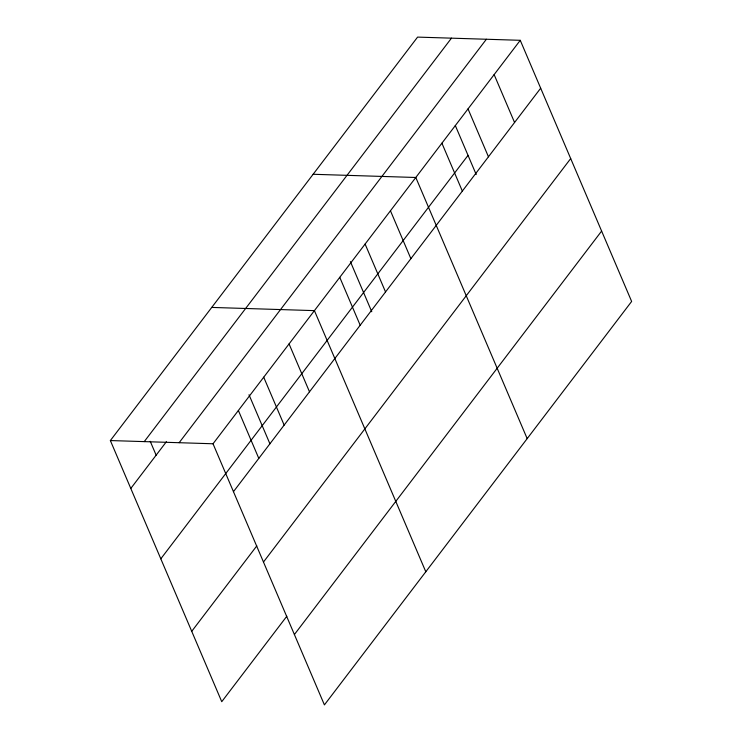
<?xml version="1.0" encoding="UTF-8"?>
<svg xmlns="http://www.w3.org/2000/svg" width="742" height="742" viewBox="0 0 742 742"><rect width="100%" height="100%" fill="white"/><g stroke="black" fill="none" stroke-linecap="round" stroke-linejoin="round"><path stroke-width="1.11" d="M286.829 616.222L221.747 701.691L110.363 440.553L417.588 37.1L520.253 40.309L631.637 301.447L324.412 704.9L213.028 443.772L520.253 40.309M144.245 441.62L451.47 38.157M130.796 488.449L166.421 441.675M179.147 442.705L486.372 39.252M160.81 558.819L468.035 155.366M233.461 491.668L540.677 88.205M191.733 631.321L256.815 545.862M263.475 562.028L570.691 158.575M294.398 634.531L601.614 231.077M313.133 174.277L415.798 177.486L527.172 438.615M211.748 307.42L314.413 310.629L425.797 571.757M110.363 440.553L213.028 443.772M494.135 74.608L514.568 122.504M468.026 108.898L488.449 156.794M455.3 125.509L476.216 174.555M441.907 143.197L462.34 191.084M390.45 210.774L410.873 258.67M365.101 244.062L385.534 291.949M350.391 261.62L371.761 311.733M339.762 277.341L360.185 325.237M289.065 343.917L309.497 391.804M263.716 377.196L284.149 425.092M249.006 394.763L269.921 443.799M238.377 410.484L258.8 458.38M150.236 441.332L156.145 455.171"/></g></svg>
